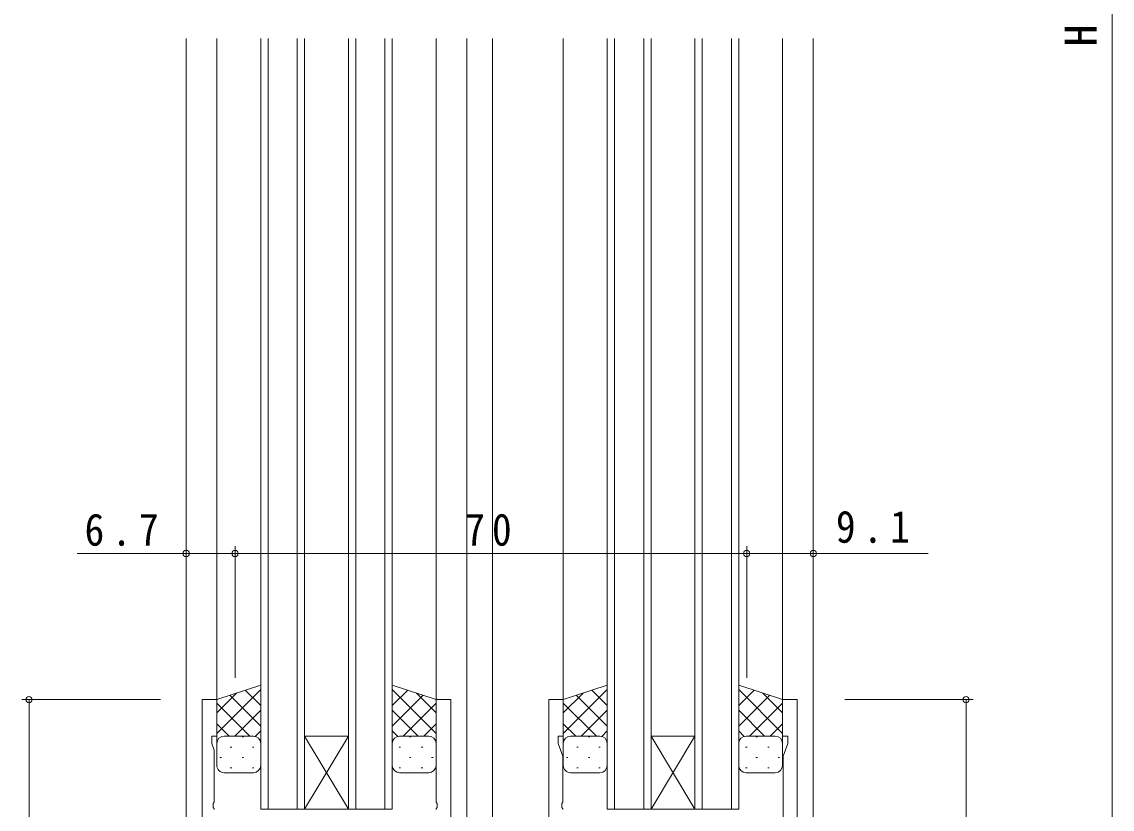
# Model space of a CAD drawing. Units: millimetres on the paper. Extents: x -420 to 373, y -297 to 267.
# Drawn here: x -315.5 to -166.3, y -93.3 to 14.5 of the extents above; entities that cross this region are included whole.
import ezdxf
from ezdxf.enums import TextEntityAlignment as Align

# ---------------------------------------------------------------- set-up
doc = ezdxf.new("R2010")
doc.units = ezdxf.units.MM
for name, color, linetype, lineweight in [('0-3_YKK_11', 7, 'Continuous', 9), ('0-4_YKK_12', 2, 'Continuous', 9), ('0-5_YKK_13', 4, 'Continuous', 9), ('0-7_YKK_D', 6, 'Continuous', 9)]:
    doc.layers.add(name, color=color, linetype=linetype, lineweight=lineweight)
doc.styles.add('ＭＳ ゴシック', font='')
doc.styles.get('ＭＳ ゴシック').set_extended_font_data('MS Gothic')

msp = doc.modelspace()

# ---------------------------------------------------------------- linework, layer by layer
at = {"layer": '0-3_YKK_11'}
for p, q in [((-290.836, -78.304), (-288.836, -78.304)), ((-290.836, -103.304), (-290.836, -78.304)), ((-288.836, -78.304), (-288.836, -83.304)), ((-258.836, -78.304), (-258.836, -92.346)), ((-256.836, -78.304), (-258.836, -78.304)), ((-256.836, -99.304), (-256.836, -78.304)), ((-243.436, -78.304), (-241.436, -78.304)), ((-243.436, -143.654), (-243.436, -78.304)), ((-241.436, -78.304), (-241.436, -83.304)), ((-211.436, -78.304), (-209.436, -78.304)), ((-211.436, -83.304), (-211.436, -78.304)), ((-209.436, -78.304), (-209.436, -103.304)), ((-289.536, -83.304), (-289.536, -84.308)), ((-288.836, -83.304), (-289.536, -83.304)), ((-242.136, -83.304), (-242.136, -84.304)), ((-241.436, -83.304), (-242.136, -83.304)), ((-210.736, -83.304), (-211.436, -83.304)), ((-210.736, -84.304), (-210.736, -83.304)), ((-289.536, -84.308), (-289.206, -85.215)), ((-242.136, -84.304), (-241.506, -86.035)), ((-211.366, -86.035), (-210.736, -84.304)), ((-289.206, -85.215), (-289.206, -92.346)), ((-241.506, -86.035), (-241.506, -92.346)), ((-211.366, -101.304), (-211.366, -86.035)), ((-289.206, -92.346), (-289.326, -92.529)), ((-258.836, -92.346), (-258.716, -92.529)), ((-241.506, -92.346), (-241.626, -92.529)), ((-289.326, -92.529), (-289.326, -93.079)), ((-289.326, -93.079), (-289.206, -93.262)), ((-289.206, -93.262), (-289.206, -93.346)), ((-258.716, -93.079), (-258.836, -93.262)), ((-258.836, -93.262), (-258.836, -93.346)), ((-258.716, -92.529), (-258.716, -93.079)), ((-241.626, -92.529), (-241.626, -93.079)), ((-241.626, -93.079), (-241.506, -93.262)), ((-241.506, -93.262), (-241.506, -93.346))]:
    msp.add_line(p, q, dxfattribs=at)
at = {"layer": '0-4_YKK_12'}
for p, q in [((-293.036, -103.304), (-293.036, 12.198)), ((-288.836, -78.804), (-288.836, 12.198)), ((-282.837, -93.3), (-282.837, 12.198)), ((-281.837, -93.3), (-281.837, 12.198)), ((-277.837, -93.3), (-277.837, 12.198)), ((-276.837, -93.3), (-276.837, 12.198)), ((-270.837, -93.3), (-270.837, 12.198)), ((-269.837, -93.3), (-269.837, 12.198)), ((-265.837, -93.3), (-265.837, 12.198)), ((-264.837, -93.3), (-264.837, 12.198)), ((-258.836, -78.804), (-258.836, 12.198)), ((-254.636, -178.304), (-254.636, 12.198)), ((-251.136, -144.304), (-251.136, 12.198)), ((-241.436, -78.804), (-241.436, 12.198)), ((-235.436, -93.3), (-235.436, 12.198)), ((-234.436, -93.3), (-234.436, 12.198)), ((-230.436, -93.3), (-230.436, 12.198)), ((-229.436, -93.3), (-229.436, 12.198)), ((-223.436, -93.3), (-223.436, 12.198)), ((-222.436, -93.3), (-222.436, 12.198)), ((-218.436, -93.3), (-218.436, 12.198)), ((-217.436, -93.3), (-217.436, 12.198)), ((-211.436, -78.804), (-211.436, 12.198)), ((-207.236, -103.304), (-207.236, 12.198)), ((-276.837, -93.3), (-270.837, -83.3)), ((-270.837, -93.3), (-276.837, -83.3)), ((-270.837, -83.3), (-276.837, -83.3)), ((-229.436, -93.3), (-223.436, -83.3)), ((-223.436, -93.3), (-229.436, -83.3)), ((-223.436, -83.3), (-229.436, -83.3)), ((-276.837, -93.3), (-282.837, -93.3)), ((-270.837, -93.3), (-276.837, -93.3)), ((-264.837, -93.3), (-270.837, -93.3)), ((-229.436, -93.3), (-235.436, -93.3)), ((-223.436, -93.3), (-229.436, -93.3)), ((-217.436, -93.3), (-223.436, -93.3))]:
    msp.add_line(p, q, dxfattribs=at)
at = {"layer": '0-5_YKK_13'}
for p, q in [((-282.837, -76.304), (-288.837, -78.304)), ((-288.837, -82.936), (-282.837, -76.936)), ((-288.837, -80.108), (-286.132, -77.403)), ((-282.837, -79.127), (-284.954, -77.01)), ((-282.837, -84.304), (-282.837, -76.304)), ((-264.837, -76.304), (-258.837, -78.304)), ((-264.837, -84.304), (-264.837, -76.304)), ((-258.837, -82.936), (-264.837, -76.936)), ((-264.837, -79.127), (-262.719, -77.01)), ((-258.837, -80.108), (-261.542, -77.403)), ((-235.436, -76.304), (-241.436, -78.304)), ((-241.436, -82.936), (-235.436, -76.936)), ((-241.436, -80.108), (-238.731, -77.403)), ((-235.436, -79.127), (-237.553, -77.01)), ((-235.436, -84.304), (-235.436, -76.304)), ((-217.436, -76.304), (-211.436, -78.304)), ((-217.436, -84.304), (-217.436, -76.304)), ((-211.436, -82.936), (-217.436, -76.936)), ((-217.436, -79.127), (-215.319, -77.01)), ((-211.436, -80.108), (-214.141, -77.403)), ((-288.837, -78.304), (-288.837, -84.304)), ((-284.316, -83.304), (-288.837, -78.784)), ((-282.837, -81.956), (-287.075, -77.717)), ((-264.837, -81.956), (-260.598, -77.717)), ((-263.357, -83.304), (-258.837, -78.784)), ((-258.837, -78.304), (-258.837, -84.304)), ((-241.436, -78.304), (-241.436, -84.304)), ((-236.916, -83.304), (-241.436, -78.784)), ((-235.436, -81.956), (-239.675, -77.717)), ((-217.436, -81.956), (-213.197, -77.717)), ((-215.956, -83.304), (-211.436, -78.784)), ((-211.436, -78.304), (-211.436, -84.304)), ((-286.376, -83.304), (-282.837, -79.764)), ((-261.297, -83.304), (-264.837, -79.764)), ((-238.976, -83.304), (-235.436, -79.764)), ((-213.896, -83.304), (-217.436, -79.764)), ((-287.145, -83.304), (-288.837, -81.612)), ((-260.528, -83.304), (-258.837, -81.612)), ((-239.744, -83.304), (-241.436, -81.613)), ((-213.128, -83.304), (-211.436, -81.613)), ((-288.251, -83.394), (-288.217, -83.394)), ((-287.837, -83.304), (-283.837, -83.304)), ((-287.837, -83.304), (-283.837, -83.304)), ((-285.387, -83.394), (-285.187, -83.394)), ((-283.581, -83.337), (-282.837, -82.593)), ((-264.092, -83.337), (-264.837, -82.593)), ((-259.837, -83.304), (-263.837, -83.304)), ((-259.837, -83.304), (-263.837, -83.304)), ((-262.287, -83.394), (-262.487, -83.394)), ((-259.422, -83.394), (-259.457, -83.394)), ((-240.851, -83.394), (-240.816, -83.394)), ((-240.436, -83.304), (-236.436, -83.304)), ((-240.436, -83.304), (-236.436, -83.304)), ((-237.986, -83.394), (-237.786, -83.394)), ((-236.181, -83.337), (-235.436, -82.593)), ((-216.691, -83.337), (-217.436, -82.593)), ((-212.436, -83.304), (-216.436, -83.304)), ((-212.436, -83.304), (-216.436, -83.304)), ((-214.886, -83.394), (-215.086, -83.394)), ((-212.021, -83.394), (-212.056, -83.394)), ((-288.837, -87.304), (-288.837, -84.304)), ((-287.002, -84.809), (-286.802, -84.809)), ((-283.972, -84.809), (-283.772, -84.809)), ((-282.837, -84.304), (-282.837, -87.304)), ((-264.837, -84.304), (-264.837, -87.304)), ((-263.702, -84.809), (-263.902, -84.809)), ((-260.672, -84.809), (-260.872, -84.809)), ((-258.837, -87.304), (-258.837, -84.304)), ((-241.436, -87.304), (-241.436, -84.304)), ((-239.601, -84.809), (-239.401, -84.809)), ((-236.571, -84.809), (-236.371, -84.809)), ((-235.436, -84.304), (-235.436, -87.304)), ((-217.436, -84.304), (-217.436, -87.304)), ((-216.301, -84.809), (-216.501, -84.809)), ((-213.271, -84.809), (-213.471, -84.809)), ((-211.436, -87.304), (-211.436, -84.304)), ((-288.417, -86.224), (-288.217, -86.224)), ((-285.387, -86.224), (-285.187, -86.224)), ((-262.287, -86.224), (-262.487, -86.224)), ((-259.257, -86.224), (-259.457, -86.224)), ((-241.016, -86.224), (-240.816, -86.224)), ((-237.986, -86.224), (-237.786, -86.224)), ((-214.886, -86.224), (-215.086, -86.224)), ((-211.856, -86.224), (-212.056, -86.224)), ((-287.002, -87.639), (-286.802, -87.639)), ((-283.972, -87.639), (-283.772, -87.639)), ((-263.702, -87.639), (-263.902, -87.639)), ((-260.672, -87.639), (-260.872, -87.639)), ((-239.601, -87.639), (-239.401, -87.639)), ((-236.571, -87.639), (-236.371, -87.639)), ((-216.301, -87.639), (-216.501, -87.639)), ((-213.271, -87.639), (-213.471, -87.639)), ((-283.837, -88.304), (-287.837, -88.304)), ((-263.837, -88.304), (-259.837, -88.304)), ((-236.436, -88.304), (-240.436, -88.304)), ((-216.436, -88.304), (-212.436, -88.304))]:
    msp.add_line(p, q, dxfattribs=at)
for centre, start, end in [((-287.837, -84.304), 89.99989, 179.99989), ((-287.837, -84.304), 89.99989, 179.99989), ((-283.837, -84.304), 359.99989, 89.99989), ((-283.837, -84.304), 359.99989, 89.99989), ((-263.837, -84.304), 90.00009, 180.00009), ((-263.837, -84.304), 90.00009, 180.00009), ((-259.837, -84.304), 0.00009, 90.00009), ((-259.837, -84.304), 0.00009, 90.00009), ((-240.436, -84.304), 89.99989, 179.99989), ((-240.436, -84.304), 89.99989, 179.99989), ((-236.436, -84.304), 359.99989, 89.99989), ((-236.436, -84.304), 359.99989, 89.99989), ((-216.436, -84.304), 90.00009, 180.00009), ((-216.436, -84.304), 90.00009, 180.00009), ((-212.436, -84.304), 0.00009, 90.00009), ((-212.436, -84.304), 0.00009, 90.00009), ((-287.837, -87.304), 179.99989, 269.99989), ((-283.837, -87.304), 269.99989, 359.99989), ((-263.837, -87.304), 180.00009, 270.00009), ((-259.837, -87.304), 270.00009, 0.00009), ((-240.436, -87.304), 179.99989, 269.99989), ((-236.436, -87.304), 269.99989, 359.99989), ((-216.436, -87.304), 180.00009, 270.00009), ((-212.436, -87.304), 270.00009, 0.00009)]:
    msp.add_arc(centre, 1, start, end, dxfattribs=at)
at = {"layer": '0-7_YKK_D'}
for p, q in [((-166.336, 155.696), (-166.336, -130.304)), ((-293.036, -75.304), (-293.036, -57.304)), ((-286.336, -75.304), (-286.336, -57.304)), ((-286.336, -75.304), (-286.336, -57.304)), ((-216.336, -75.304), (-216.336, -57.304)), ((-216.336, -75.304), (-216.336, -57.304)), ((-207.236, -75.304), (-207.236, -57.304)), ((-293.036, -58.304), (-307.936, -58.304)), ((-286.336, -58.304), (-293.036, -58.304)), ((-286.336, -58.304), (-216.336, -58.304)), ((-216.336, -58.304), (-207.236, -58.304)), ((-207.236, -58.304), (-191.536, -58.304)), ((-296.536, -78.304), (-315.524, -78.304)), ((-314.524, -178.304), (-314.524, -78.304)), ((-202.936, -78.304), (-185.336, -78.304)), ((-186.336, -137.304), (-186.336, -78.304))]:
    msp.add_line(p, q, dxfattribs=at)
for centre in [(-293.036, -58.304), (-286.336, -58.304), (-286.336, -58.304), (-216.336, -58.304), (-216.336, -58.304), (-207.236, -58.304), (-314.524, -78.304), (-186.336, -78.304)]:
    msp.add_circle(centre, 0.425, dxfattribs=at)

# ---------------------------------------------------------------- texts
at = {"layer": '0-7_YKK_D', "color": 3, "style": 'ＭＳ ゴシック'}
msp.add_text('H', height=4.399, rotation=90, dxfattribs=at).set_placement((-167.136, 11.096), align=Align.BOTTOM_LEFT)
at = {"layer": '0-7_YKK_D', "color": 3, "char_height": 4.399, "attachment_point": 7, "style": 'ＭＳ ゴシック'}
for s, insert in [('\\T1.38;\\W0.9;6.7', (-306.936, -57.304)), ('\\T1.36;\\W0.9;70', (-254.856, -57.304)), ('\\T1.38;\\W0.9;9.1', (-204.136, -56.904))]:
    msp.add_mtext(s, dxfattribs=dict(at, insert=insert))

doc.saveas('drawing.dxf')
